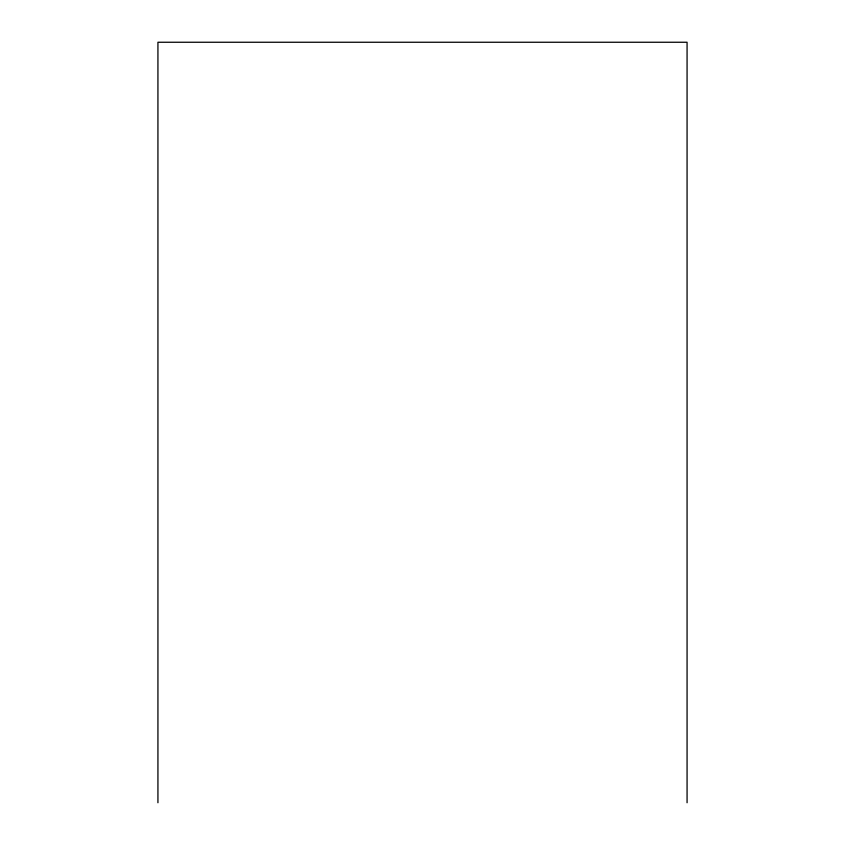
<?xml version="1.0" encoding="UTF-8"?>
<svg xmlns="http://www.w3.org/2000/svg" width="845" height="845" viewBox="0 0 845 845"><rect width="100%" height="100%" fill="white"/><g stroke="black" fill="none" stroke-linecap="round" stroke-linejoin="round"><path stroke-width="1.27" d="M687.069 802.75L687.069 42.25L157.93 42.25L157.93 802.75"/></g></svg>
